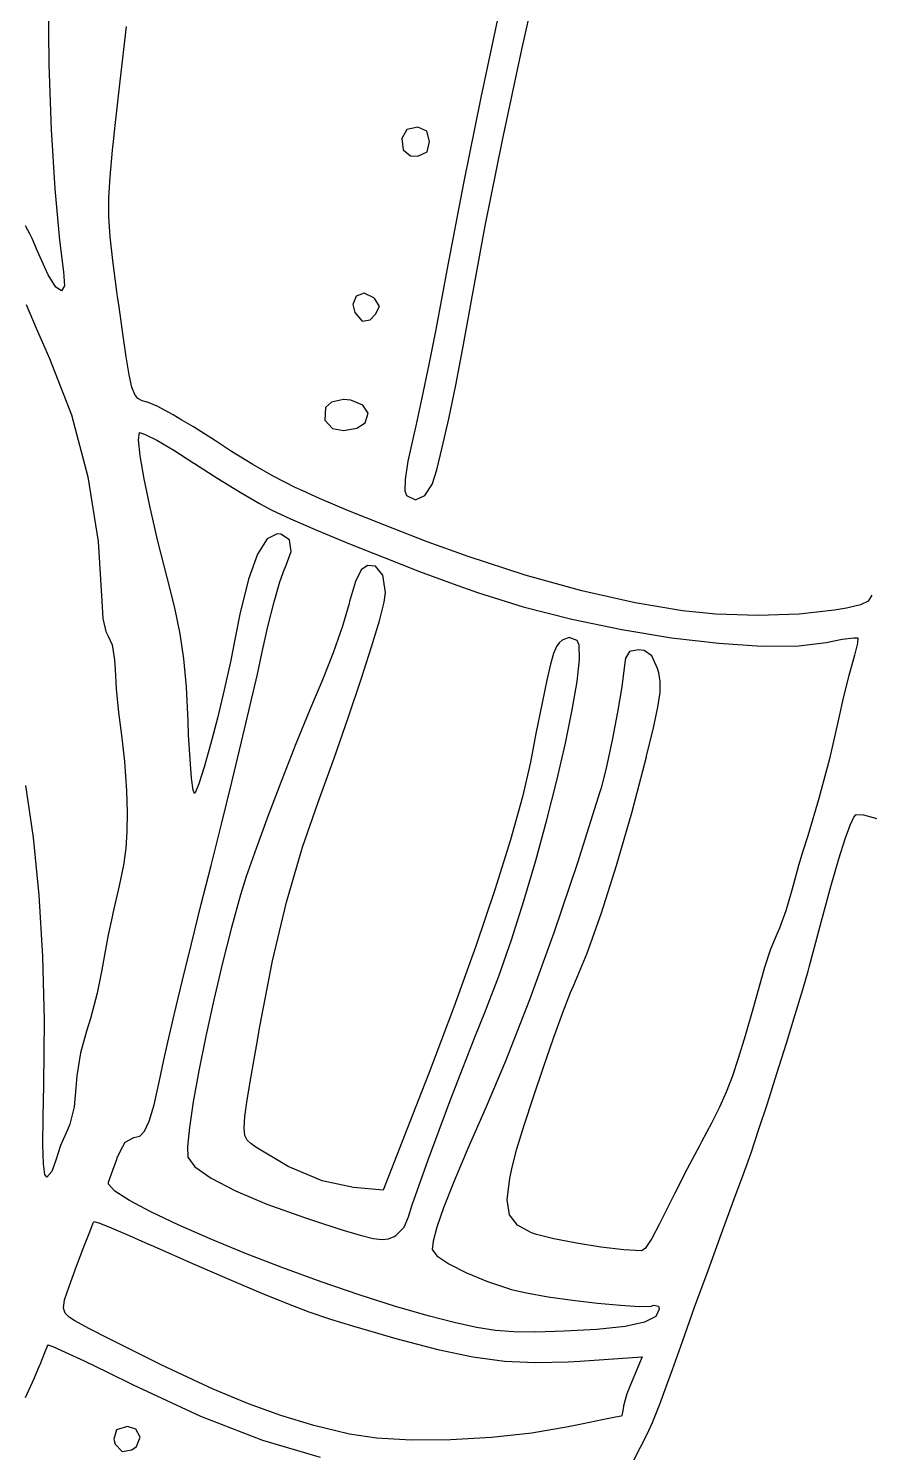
# Model space of a CAD drawing. Header units: inches. Extents: x -2.16 to 7.19, y -6.87 to -1.22.
# Drawn here: x -0.136 to 0.272, y -5.634 to -4.944 of the extents above; entities that cross this region are included whole.
import ezdxf

# ---------------------------------------------------------------- set-up
doc = ezdxf.new("R2010")
doc.units = ezdxf.units.IN
doc.header["$MEASUREMENT"] = 0
doc.layers.add('Front', color=13, linetype='CONTINUOUS', true_color=0xc83434)

msp = doc.modelspace()

# ---------------------------------------------------------------- linework, layer by layer
at = {"layer": 'Front', "linetype": 'CONTINUOUS'}
for p, q in [((0.10321, -4.95444), (0.1134, -4.90943)), ((-0.12627, -4.9278), (-0.12583, -4.96165)), ((0.09196, -4.93742), (0.08331, -4.97774)), ((-0.09139, -4.96975), (-0.08823, -4.94328)), ((0.09383, -4.99831), (0.10321, -4.95444)), ((-0.12583, -4.96165), (-0.12473, -4.99324)), ((-0.0941, -4.9941), (-0.09139, -4.96975)), ((0.08331, -4.97774), (0.07488, -5.01921)), ((-0.12473, -4.99324), (-0.12302, -5.02185)), ((-0.09447, -4.9976), (-0.0941, -4.9941)), ((0.04753, -4.99316), (0.04501, -4.9976)), ((0.05287, -4.992), (0.04753, -4.99316)), ((0.05713, -4.9939), (0.05287, -4.992)), ((0.0585, -4.99905), (0.05713, -4.9939)), ((-0.09506, -5.00323), (-0.09447, -4.9976)), ((0.04501, -4.9976), (0.04573, -5.00297)), ((0.05734, -5.00394), (0.0585, -4.99905)), ((0.08551, -5.03982), (0.09383, -4.99831)), ((-0.09627, -5.01608), (-0.09506, -5.00323)), ((0.04573, -5.00297), (0.04923, -5.00591)), ((0.04923, -5.00591), (0.05287, -5.0061)), ((0.05287, -5.0061), (0.05734, -5.00394)), ((-0.09689, -5.02633), (-0.09627, -5.01608)), ((-0.12302, -5.02185), (-0.12074, -5.04674)), ((0.07488, -5.01921), (0.06696, -5.06056)), ((-0.09689, -5.0355), (-0.09689, -5.02633)), ((-0.09624, -5.0451), (-0.09689, -5.0355)), ((-0.13487, -5.04405), (-0.13716, -5.03988)), ((0.07851, -5.0778), (0.08551, -5.03982)), ((-0.13401, -5.04602), (-0.13487, -5.04405)), ((-0.13138, -5.05209), (-0.13401, -5.04602)), ((-0.12074, -5.04674), (-0.11873, -5.06217)), ((-0.09493, -5.05663), (-0.09624, -5.0451)), ((-0.12808, -5.05967), (-0.13138, -5.05209)), ((-0.09293, -5.0716), (-0.09493, -5.05663)), ((-0.1263, -5.06351), (-0.12808, -5.05967)), ((-0.12257, -5.06954), (-0.1263, -5.06351)), ((-0.11873, -5.06217), (-0.11838, -5.06899)), ((0.06696, -5.06056), (0.06456, -5.07367)), ((-0.11979, -5.07141), (-0.12257, -5.06954)), ((-0.11838, -5.06899), (-0.11979, -5.07141)), ((-0.13684, -5.0779), (-0.13201, -5.08945)), ((-0.09257, -5.07427), (-0.09293, -5.0716)), ((-0.09205, -5.07802), (-0.09257, -5.07427)), ((-0.09029, -5.09087), (-0.09205, -5.07802)), ((0.02294, -5.07392), (0.02134, -5.07802)), ((0.02134, -5.07802), (0.02239, -5.08181)), ((0.02684, -5.07245), (0.02294, -5.07392)), ((0.03154, -5.07476), (0.02684, -5.07245)), ((0.03206, -5.07529), (0.03154, -5.07476)), ((0.03421, -5.07896), (0.03206, -5.07529)), ((0.06456, -5.07367), (0.0615, -5.09)), ((0.07803, -5.08054), (0.07851, -5.0778)), ((0.02239, -5.08181), (0.02588, -5.08601)), ((0.02969, -5.08533), (0.03236, -5.08267)), ((0.03236, -5.08267), (0.03421, -5.07896)), ((0.07464, -5.09912), (0.07803, -5.08054)), ((-0.13201, -5.08945), (-0.1279, -5.099)), ((-0.0885, -5.10325), (-0.09029, -5.09087)), ((0.02588, -5.08601), (0.02969, -5.08533)), ((0.0615, -5.09), (0.05814, -5.10708)), ((-0.1279, -5.099), (-0.12563, -5.10405)), ((-0.12563, -5.10405), (-0.11497, -5.13134)), ((-0.08703, -5.11207), (-0.0885, -5.10325)), ((0.07116, -5.11701), (0.07464, -5.09912)), ((-0.0857, -5.11796), (-0.08703, -5.11207)), ((0.05814, -5.10708), (0.05482, -5.12323)), ((-0.08433, -5.12158), (-0.0857, -5.11796)), ((0.06778, -5.13335), (0.07116, -5.11701)), ((-0.08275, -5.12356), (-0.08433, -5.12158)), ((-0.08077, -5.12456), (-0.08275, -5.12356)), ((-0.07822, -5.12521), (-0.08077, -5.12456)), ((-0.07816, -5.12523), (-0.07822, -5.12521)), ((-0.07343, -5.12726), (-0.07816, -5.12523)), ((0.01098, -5.12525), (0.00816, -5.1278)), ((0.01687, -5.12405), (0.01098, -5.12525)), ((0.0203, -5.12433), (0.01687, -5.12405)), ((0.02615, -5.12669), (0.0203, -5.12433)), ((0.05482, -5.12323), (0.05187, -5.13677)), ((-0.11497, -5.13134), (-0.10696, -5.16144)), ((-0.06566, -5.13149), (-0.07343, -5.12726)), ((-0.06141, -5.13402), (-0.06566, -5.13149)), ((0.00816, -5.1278), (0.00773, -5.13402)), ((0.02876, -5.13067), (0.02615, -5.12669)), ((0.02725, -5.1353), (0.02876, -5.13067)), ((0.06467, -5.1473), (0.06778, -5.13335)), ((-0.08249, -5.14356), (-0.08206, -5.14003)), ((-0.08206, -5.14003), (-0.08204, -5.14001)), ((-0.08204, -5.14001), (-0.07949, -5.14071)), ((-0.05591, -5.1373), (-0.06141, -5.13402)), ((-0.04525, -5.14409), (-0.05591, -5.1373)), ((0.00773, -5.13402), (0.01148, -5.13801)), ((0.01148, -5.13801), (0.01687, -5.13905)), ((0.01687, -5.13905), (0.02324, -5.13783)), ((0.02324, -5.13783), (0.02725, -5.1353)), ((0.05187, -5.13677), (0.05092, -5.14088)), ((-0.08168, -5.15123), (-0.08249, -5.14356)), ((-0.07949, -5.14071), (-0.07366, -5.14373)), ((-0.07366, -5.14373), (-0.06541, -5.1486)), ((-0.03748, -5.14913), (-0.04525, -5.14409)), ((0.05092, -5.14088), (0.04805, -5.15392)), ((-0.07976, -5.16239), (-0.08168, -5.15123)), ((-0.06541, -5.1486), (-0.0556, -5.15482)), ((-0.02716, -5.15551), (-0.03748, -5.14913)), ((0.04805, -5.15392), (0.04663, -5.16283)), ((0.06202, -5.15801), (0.06467, -5.1473)), ((-0.0556, -5.15482), (-0.05529, -5.15503)), ((-0.05529, -5.15503), (-0.0441, -5.1622)), ((-0.01717, -5.16119), (-0.02716, -5.15551)), ((0.06001, -5.16464), (0.06202, -5.15801)), ((-0.10696, -5.16144), (-0.10195, -5.19273)), ((-0.07684, -5.17639), (-0.07976, -5.16239)), ((-0.0441, -5.1622), (-0.03316, -5.16895)), ((-0.00665, -5.16655), (-0.01717, -5.16119)), ((-0.00293, -5.16826), (-0.00665, -5.16655)), ((0.04663, -5.16283), (0.04657, -5.16826)), ((0.05622, -5.17056), (0.05993, -5.16483)), ((0.05993, -5.16483), (0.06001, -5.16464)), ((-0.03316, -5.16895), (-0.02383, -5.17444)), ((-0.02383, -5.17444), (-0.01827, -5.17746)), ((0.00521, -5.17201), (-0.00293, -5.16826)), ((0.01927, -5.17795), (0.00521, -5.17201)), ((0.04657, -5.16826), (0.04741, -5.17048)), ((0.04741, -5.17048), (0.05165, -5.17263)), ((0.05165, -5.17263), (0.05622, -5.17056)), ((-0.07306, -5.19258), (-0.07684, -5.17639)), ((-0.01827, -5.17746), (-0.00886, -5.18185)), ((0.03635, -5.18478), (0.01927, -5.17795)), ((-0.00886, -5.18185), (0.00416, -5.18747)), ((0.00416, -5.18747), (0.01966, -5.19387)), ((0.05731, -5.19289), (0.03635, -5.18478)), ((-0.10195, -5.19273), (-0.10029, -5.22167)), ((-0.06855, -5.2103), (-0.07306, -5.19258)), ((-0.02013, -5.19153), (-0.02479, -5.19891)), ((-0.01531, -5.18905), (-0.02013, -5.19153)), ((-0.0135, -5.1892), (-0.01531, -5.18905)), ((-0.0093, -5.19194), (-0.0135, -5.1892)), ((-0.00856, -5.1976), (-0.0093, -5.19194)), ((0.01966, -5.19387), (0.03654, -5.20062)), ((0.0772, -5.20012), (0.05731, -5.19289)), ((-0.02479, -5.19891), (-0.02923, -5.21108)), ((-0.01144, -5.20551), (-0.00856, -5.1976)), ((0.03654, -5.20062), (0.05368, -5.20725)), ((0.10487, -5.20903), (0.0772, -5.20012)), ((-0.01401, -5.21227), (-0.01172, -5.20607)), ((-0.01172, -5.20607), (-0.01144, -5.20551)), ((0.0254, -5.20653), (0.02265, -5.2121)), ((0.02839, -5.20443), (0.0254, -5.20653)), ((0.0324, -5.20481), (0.02839, -5.20443)), ((0.03595, -5.20912), (0.0324, -5.20481)), ((0.03722, -5.21752), (0.03595, -5.20912)), ((0.05368, -5.20725), (0.06998, -5.21333)), ((0.13232, -5.21663), (0.10487, -5.20903)), ((-0.06485, -5.22494), (-0.06855, -5.2103)), ((-0.02923, -5.21108), (-0.03342, -5.22795)), ((-0.01683, -5.22198), (-0.01401, -5.21227)), ((0.02265, -5.2121), (0.01979, -5.22185)), ((0.06998, -5.21333), (0.08179, -5.21754)), ((-0.10029, -5.22167), (-0.09973, -5.23004)), ((-0.01986, -5.23399), (-0.01683, -5.22198)), ((0.01955, -5.2228), (0.01634, -5.2338)), ((0.01979, -5.22185), (0.01955, -5.2228)), ((0.03421, -5.23122), (0.03653, -5.22214)), ((0.03653, -5.22214), (0.03722, -5.21752)), ((0.08179, -5.21754), (0.10382, -5.22443)), ((0.15816, -5.22256), (0.13232, -5.21663)), ((0.181, -5.22645), (0.15816, -5.22256)), ((0.27099, -5.22168), (0.26731, -5.22351)), ((0.27272, -5.21881), (0.27099, -5.22168)), ((-0.06222, -5.23753), (-0.06485, -5.22494)), ((-0.03342, -5.22795), (-0.03552, -5.2387)), ((0.10382, -5.22443), (0.12742, -5.23046)), ((0.19723, -5.22799), (0.181, -5.22645)), ((0.21775, -5.22863), (0.19723, -5.22799)), ((0.2376, -5.22798), (0.21775, -5.22863)), ((0.25469, -5.22604), (0.2376, -5.22798)), ((0.26054, -5.22502), (0.25469, -5.22604)), ((0.26731, -5.22351), (0.26054, -5.22502)), ((-0.09973, -5.23004), (-0.09832, -5.23645)), ((-0.09832, -5.23645), (-0.09712, -5.23868)), ((-0.02275, -5.24706), (-0.01986, -5.23399)), ((0.01634, -5.2338), (0.01185, -5.24674)), ((0.03045, -5.24388), (0.03421, -5.23122)), ((0.12742, -5.23046), (0.15169, -5.2355)), ((0.15169, -5.2355), (0.17572, -5.23943)), ((-0.09712, -5.23868), (-0.09529, -5.24286)), ((-0.09529, -5.24286), (-0.09408, -5.25005)), ((-0.06046, -5.24967), (-0.06222, -5.23753)), ((-0.03552, -5.2387), (-0.03796, -5.25116)), ((0.11992, -5.24374), (0.11857, -5.24699)), ((0.12128, -5.24182), (0.11992, -5.24374)), ((0.12281, -5.24062), (0.12128, -5.24182)), ((0.12608, -5.23923), (0.12281, -5.24062)), ((0.12997, -5.24077), (0.12608, -5.23923)), ((0.1309, -5.24305), (0.12997, -5.24077)), ((0.13108, -5.25002), (0.1309, -5.24305)), ((0.17572, -5.23943), (0.19861, -5.24212)), ((0.19861, -5.24212), (0.21946, -5.24344)), ((0.21946, -5.24344), (0.23737, -5.24327)), ((0.23737, -5.24327), (0.25058, -5.24165)), ((0.25058, -5.24165), (0.25845, -5.24016)), ((0.25845, -5.24016), (0.26406, -5.2394)), ((0.26406, -5.2394), (0.26597, -5.23945)), ((0.26579, -5.24212), (0.26438, -5.24781)), ((0.26597, -5.23945), (0.26579, -5.24212)), ((-0.09408, -5.25005), (-0.09382, -5.25481)), ((-0.0593, -5.26316), (-0.06046, -5.24967)), ((-0.02491, -5.25708), (-0.02275, -5.24706)), ((0.01185, -5.24674), (0.00695, -5.25907)), ((0.02543, -5.25956), (0.03045, -5.24388)), ((0.11857, -5.24699), (0.11707, -5.2522)), ((0.12994, -5.26069), (0.13108, -5.25002)), ((0.15344, -5.24929), (0.15279, -5.25405)), ((0.15543, -5.24605), (0.15344, -5.24929)), ((0.15974, -5.2453), (0.15543, -5.24605)), ((0.1625, -5.24558), (0.15974, -5.2453)), ((0.16616, -5.24811), (0.1625, -5.24558)), ((0.16895, -5.25435), (0.16616, -5.24811)), ((0.26363, -5.2503), (0.26158, -5.25768)), ((0.26438, -5.24781), (0.26363, -5.2503)), ((-0.09382, -5.25481), (-0.09332, -5.2641)), ((-0.03796, -5.25116), (-0.04095, -5.2647)), ((-0.02833, -5.27204), (-0.02491, -5.25708)), ((0.11707, -5.2522), (0.11526, -5.25999)), ((0.15279, -5.25405), (0.15164, -5.26328)), ((0.16954, -5.25635), (0.16895, -5.25435)), ((0.17027, -5.26068), (0.16954, -5.25635)), ((-0.09332, -5.2641), (-0.0922, -5.27572)), ((-0.05849, -5.27983), (-0.0593, -5.26316)), ((0.00625, -5.26068), (0.0003, -5.27464)), ((0.00695, -5.25907), (0.00625, -5.26068)), ((0.01932, -5.27769), (0.02543, -5.25956)), ((0.11526, -5.25999), (0.11298, -5.27099)), ((0.12764, -5.27442), (0.12994, -5.26069)), ((0.15164, -5.26328), (0.14959, -5.27554)), ((0.17016, -5.26592), (0.17027, -5.26068)), ((0.26158, -5.25768), (0.25906, -5.26791)), ((-0.04095, -5.2647), (-0.04422, -5.27836)), ((0.11298, -5.27099), (0.11006, -5.28581)), ((0.1691, -5.27304), (0.17016, -5.26592)), ((0.25906, -5.26791), (0.25658, -5.27894)), ((-0.0922, -5.27572), (-0.09077, -5.28655)), ((-0.03253, -5.28985), (-0.02833, -5.27204)), ((0.0003, -5.27464), (-0.0063, -5.29087)), ((0.0123, -5.29771), (0.01932, -5.27769)), ((0.12433, -5.29058), (0.12764, -5.27442)), ((0.14959, -5.27554), (0.14699, -5.28901)), ((0.16696, -5.28302), (0.1691, -5.27304)), ((-0.0582, -5.28643), (-0.05849, -5.27983)), ((-0.04422, -5.27836), (-0.04752, -5.29116)), ((0.16361, -5.29685), (0.16696, -5.28302)), ((0.25629, -5.2803), (0.25218, -5.2981)), ((0.25658, -5.27894), (0.25629, -5.2803)), ((-0.09077, -5.28655), (-0.08926, -5.29934)), ((-0.05752, -5.2982), (-0.0582, -5.28643)), ((-0.04752, -5.29116), (-0.05061, -5.30211)), ((-0.03726, -5.30943), (-0.03253, -5.28985)), ((-0.0063, -5.29087), (-0.0131, -5.3082)), ((0.11006, -5.28581), (0.10736, -5.29974)), ((0.12018, -5.30855), (0.12433, -5.29058)), ((0.14699, -5.28901), (0.14419, -5.30187)), ((-0.05676, -5.3074), (-0.05752, -5.2982)), ((0.00457, -5.31905), (0.0123, -5.29771)), ((0.15644, -5.3243), (0.16353, -5.29716)), ((0.16353, -5.29716), (0.16361, -5.29685)), ((0.25218, -5.2981), (0.24712, -5.3173)), ((-0.08926, -5.29934), (-0.08823, -5.31358)), ((-0.05061, -5.30211), (-0.05322, -5.31025)), ((0.10736, -5.29974), (0.10352, -5.31652)), ((0.14419, -5.30187), (0.14156, -5.31231)), ((-0.13334, -5.33623), (-0.13698, -5.31106)), ((-0.05599, -5.31321), (-0.05676, -5.3074)), ((-0.05322, -5.31025), (-0.0551, -5.31459)), ((-0.04228, -5.32975), (-0.03726, -5.30943)), ((-0.0131, -5.3082), (-0.01967, -5.32547)), ((0.11533, -5.32769), (0.12018, -5.30855)), ((0.14156, -5.31231), (0.14105, -5.31405)), ((-0.08823, -5.31358), (-0.08793, -5.32405)), ((-0.05528, -5.31483), (-0.05599, -5.31321)), ((-0.0551, -5.31459), (-0.05528, -5.31483)), ((-0.00298, -5.34089), (0.00457, -5.31905)), ((0.10352, -5.31652), (0.09771, -5.33731)), ((0.14105, -5.31405), (0.13024, -5.34843)), ((0.24712, -5.3173), (0.24181, -5.33534)), ((-0.08793, -5.32405), (-0.08808, -5.33327)), ((-0.01967, -5.32547), (-0.02554, -5.3415)), ((0.14912, -5.34975), (0.15644, -5.3243)), ((0.26217, -5.33022), (0.26398, -5.32641)), ((0.26398, -5.32641), (0.26514, -5.32506)), ((0.26514, -5.32506), (0.26867, -5.32515)), ((0.26867, -5.32515), (0.27516, -5.32707)), ((-0.08808, -5.33327), (-0.08864, -5.3413)), ((-0.04732, -5.34974), (-0.04228, -5.32975)), ((0.10994, -5.34737), (0.11533, -5.32769)), ((0.25981, -5.33678), (0.26217, -5.33022)), ((-0.13058, -5.36408), (-0.13334, -5.33623)), ((0.09771, -5.33731), (0.09012, -5.36158)), ((0.24181, -5.33534), (0.23939, -5.3428)), ((0.25679, -5.34653), (0.25981, -5.33678)), ((-0.08864, -5.3413), (-0.08981, -5.34961)), ((-0.02554, -5.3415), (-0.03028, -5.35511)), ((-0.01076, -5.36748), (-0.00298, -5.34089)), ((0.23939, -5.3428), (0.23724, -5.3498)), ((0.25295, -5.35988), (0.25679, -5.34653)), ((-0.08981, -5.34961), (-0.09181, -5.35966)), ((-0.05206, -5.36848), (-0.04732, -5.34974)), ((0.10416, -5.36696), (0.10994, -5.34737)), ((0.13024, -5.34843), (0.11872, -5.38244)), ((0.14182, -5.37269), (0.14912, -5.34975)), ((0.23724, -5.3498), (0.23475, -5.35883)), ((-0.09181, -5.35966), (-0.09486, -5.37291)), ((-0.03028, -5.35511), (-0.03312, -5.36405)), ((0.23475, -5.35883), (0.23374, -5.3628)), ((0.24819, -5.37724), (0.25295, -5.35988)), ((-0.12876, -5.39384), (-0.13058, -5.36408)), ((-0.03312, -5.36405), (-0.0375, -5.3798)), ((-0.01753, -5.39593), (-0.01076, -5.36748)), ((0.09012, -5.36158), (0.08091, -5.38881)), ((0.09816, -5.38583), (0.10416, -5.36696)), ((0.23374, -5.3628), (0.23111, -5.37182)), ((-0.09528, -5.37467), (-0.09713, -5.38333)), ((-0.09486, -5.37291), (-0.09528, -5.37467)), ((-0.05685, -5.38777), (-0.05206, -5.36848)), ((0.13481, -5.39231), (0.14182, -5.37269)), ((0.23111, -5.37182), (0.22809, -5.3801)), ((-0.0375, -5.3798), (-0.04186, -5.39698)), ((0.22809, -5.3801), (0.22688, -5.3828)), ((0.24237, -5.39905), (0.24819, -5.37724)), ((-0.09713, -5.38333), (-0.09912, -5.39396)), ((-0.0613, -5.40598), (-0.05685, -5.38777)), ((0.09208, -5.40334), (0.09816, -5.38583)), ((0.11872, -5.38244), (0.10694, -5.4149)), ((0.22688, -5.3828), (0.22367, -5.39037)), ((-0.12798, -5.42474), (-0.12876, -5.39384)), ((-0.09912, -5.39396), (-0.10019, -5.4003)), ((0.08091, -5.38881), (0.07027, -5.41849)), ((0.12835, -5.4078), (0.13481, -5.39231)), ((0.22367, -5.39037), (0.22071, -5.39912)), ((-0.10019, -5.4003), (-0.10248, -5.41161)), ((-0.04186, -5.39698), (-0.04604, -5.41479)), ((-0.02369, -5.4278), (-0.01753, -5.39593)), ((0.22037, -5.4003), (0.21538, -5.41826)), ((0.22071, -5.39912), (0.22037, -5.4003)), ((0.23927, -5.40989), (0.24186, -5.40092)), ((0.24186, -5.40092), (0.24237, -5.39905)), ((-0.06518, -5.42217), (-0.0613, -5.40598)), ((0.08608, -5.41887), (0.09208, -5.40334)), ((0.1268, -5.41136), (0.12835, -5.4078)), ((-0.10248, -5.41161), (-0.10572, -5.42392)), ((-0.04604, -5.41479), (-0.04989, -5.43246)), ((0.10694, -5.4149), (0.09531, -5.44464)), ((0.12308, -5.42093), (0.1268, -5.41136)), ((0.23565, -5.42191), (0.23927, -5.40989)), ((-0.06825, -5.4354), (-0.06518, -5.42217)), ((0.07027, -5.41849), (0.05835, -5.45009)), ((0.08041, -5.43294), (0.08557, -5.42013)), ((0.08557, -5.42013), (0.08608, -5.41887)), ((0.11855, -5.43337), (0.12308, -5.42093)), ((0.21538, -5.41826), (0.21138, -5.43228)), ((0.23135, -5.43585), (0.23565, -5.42191)), ((-0.1283, -5.45603), (-0.12798, -5.42474)), ((-0.10766, -5.43006), (-0.11052, -5.44057)), ((-0.10572, -5.42392), (-0.10766, -5.43006)), ((-0.0252, -5.43636), (-0.02369, -5.4278)), ((-0.07029, -5.44474), (-0.06825, -5.4354)), ((-0.04989, -5.43246), (-0.05324, -5.44919)), ((-0.02789, -5.45179), (-0.0252, -5.43636)), ((0.07472, -5.44748), (0.08041, -5.43294)), ((0.11364, -5.44745), (0.11855, -5.43337)), ((0.21138, -5.43228), (0.20806, -5.44327)), ((0.22673, -5.4506), (0.23135, -5.43585)), ((-0.11052, -5.44057), (-0.11237, -5.45161)), ((0.20806, -5.44327), (0.20509, -5.4521)), ((-0.07223, -5.45398), (-0.07029, -5.44474)), ((-0.05324, -5.44919), (-0.05594, -5.46421)), ((0.05835, -5.45009), (0.05452, -5.45997)), ((0.06884, -5.46283), (0.07472, -5.44748)), ((0.09531, -5.44464), (0.08596, -5.46665)), ((0.10878, -5.46192), (0.11364, -5.44745)), ((0.22213, -5.46504), (0.22673, -5.4506)), ((-0.12868, -5.47176), (-0.1283, -5.45603)), ((-0.11276, -5.45756), (-0.11359, -5.46671)), ((-0.11237, -5.45161), (-0.11276, -5.45756)), ((-0.07494, -5.46575), (-0.07223, -5.45398)), ((-0.02979, -5.46326), (-0.02789, -5.45179)), ((0.20509, -5.4521), (0.20215, -5.45967)), ((-0.05594, -5.46421), (-0.05784, -5.47673)), ((-0.03091, -5.47143), (-0.02979, -5.46326)), ((0.05452, -5.45997), (0.03608, -5.50714)), ((0.0631, -5.47809), (0.06884, -5.46283)), ((0.10437, -5.47554), (0.10878, -5.46192)), ((0.20215, -5.45967), (0.1989, -5.46687)), ((-0.11359, -5.46671), (-0.11566, -5.47507)), ((-0.07728, -5.4737), (-0.07494, -5.46575)), ((-0.03128, -5.47697), (-0.03091, -5.47143)), ((0.08596, -5.46665), (0.0771, -5.48683)), ((0.1989, -5.46687), (0.19504, -5.47459)), ((0.21792, -5.47805), (0.22213, -5.46504)), ((-0.12877, -5.48527), (-0.12868, -5.47176)), ((-0.11683, -5.4778), (-0.12028, -5.48551)), ((-0.11566, -5.47507), (-0.11683, -5.4778)), ((-0.0795, -5.47852), (-0.07728, -5.4737)), ((-0.05784, -5.47673), (-0.05877, -5.48597)), ((-0.03093, -5.48055), (-0.03128, -5.47697)), ((0.05784, -5.49235), (0.0631, -5.47809)), ((0.10085, -5.48708), (0.10437, -5.47554)), ((0.19504, -5.47459), (0.19022, -5.48372)), ((0.21444, -5.48851), (0.21792, -5.47805)), ((-0.08999, -5.48597), (-0.08887, -5.48384)), ((-0.08887, -5.48384), (-0.08469, -5.48155)), ((-0.08469, -5.48155), (-0.08188, -5.48091)), ((-0.08188, -5.48091), (-0.0795, -5.47852)), ((-0.02986, -5.48284), (-0.03093, -5.48055)), ((-0.02811, -5.48449), (-0.02986, -5.48284)), ((-0.02571, -5.48618), (-0.02811, -5.48449)), ((0.19022, -5.48372), (0.18936, -5.48533)), ((-0.12851, -5.4944), (-0.12877, -5.48527)), ((-0.12028, -5.48551), (-0.12251, -5.49261)), ((-0.09318, -5.49256), (-0.0926, -5.49092)), ((-0.0926, -5.49092), (-0.08999, -5.48597)), ((-0.05877, -5.48597), (-0.05859, -5.49108)), ((-0.05859, -5.49108), (-0.05515, -5.49573)), ((-0.00997, -5.49569), (-0.02571, -5.48618)), ((0.0771, -5.48683), (0.07028, -5.50299)), ((0.09864, -5.4953), (0.10085, -5.48708)), ((0.18936, -5.48533), (0.18321, -5.49701)), ((0.21204, -5.4953), (0.21444, -5.48851)), ((-0.12788, -5.49948), (-0.12851, -5.4944)), ((-0.12449, -5.49811), (-0.12687, -5.50084)), ((-0.12251, -5.49261), (-0.12449, -5.49811)), ((-0.09554, -5.49911), (-0.09318, -5.49256)), ((-0.05515, -5.49573), (-0.04729, -5.50123)), ((0.00645, -5.50255), (-0.00997, -5.49569)), ((0.0534, -5.50469), (0.05784, -5.49235)), ((0.09737, -5.50123), (0.09864, -5.4953)), ((0.18321, -5.49701), (0.17727, -5.5086)), ((0.2059, -5.51174), (0.21092, -5.49828)), ((0.21092, -5.49828), (0.21204, -5.4953)), ((-0.12687, -5.50084), (-0.12788, -5.49948)), ((-0.09706, -5.50328), (-0.09554, -5.49911)), ((-0.09703, -5.50416), (-0.09706, -5.50328)), ((-0.09392, -5.50751), (-0.09703, -5.50416)), ((-0.04729, -5.50123), (-0.03551, -5.50733)), ((0.02161, -5.50582), (0.00645, -5.50255)), ((0.03608, -5.50714), (0.02161, -5.50582)), ((0.05013, -5.51421), (0.0534, -5.50469)), ((0.07028, -5.50299), (0.0653, -5.51557)), ((0.0961, -5.51174), (0.09737, -5.50123)), ((-0.08685, -5.51208), (-0.09392, -5.50751)), ((-0.07642, -5.51763), (-0.08685, -5.51208)), ((-0.03551, -5.50733), (-0.02026, -5.51379)), ((0.09726, -5.51904), (0.0961, -5.51174)), ((0.17727, -5.5086), (0.17233, -5.51848)), ((0.19989, -5.52809), (0.2059, -5.51174)), ((-0.06319, -5.52391), (-0.07642, -5.51763)), ((-0.02026, -5.51379), (-0.00204, -5.52037)), ((0.04836, -5.51999), (0.05013, -5.51421)), ((0.0653, -5.51557), (0.06201, -5.52503)), ((0.10113, -5.52408), (0.09726, -5.51904)), ((0.17233, -5.51848), (0.16995, -5.52346)), ((-0.10609, -5.52719), (-0.10437, -5.52287)), ((-0.10437, -5.52287), (-0.10407, -5.5222)), ((-0.10407, -5.5222), (-0.10176, -5.52292)), ((-0.10176, -5.52292), (-0.09579, -5.52531)), ((-0.09579, -5.52531), (-0.08707, -5.52901)), ((-0.04776, -5.53068), (-0.06319, -5.52391)), ((-0.00204, -5.52037), (0.00225, -5.52179)), ((0.00225, -5.52179), (0.01549, -5.52606)), ((0.01549, -5.52606), (0.02486, -5.52892)), ((0.04213, -5.52911), (0.04615, -5.52495)), ((0.04615, -5.52495), (0.04836, -5.51999)), ((0.06201, -5.52503), (0.06023, -5.53184)), ((0.10797, -5.52779), (0.10113, -5.52408)), ((0.16995, -5.52346), (0.16625, -5.53053)), ((-0.10894, -5.53459), (-0.10609, -5.52719)), ((-0.08707, -5.52901), (-0.07648, -5.53365)), ((-0.03071, -5.53771), (-0.04776, -5.53068)), ((0.02486, -5.52892), (0.03125, -5.53054)), ((0.03125, -5.53054), (0.03555, -5.53106)), ((0.03555, -5.53106), (0.03863, -5.53067)), ((0.03863, -5.53067), (0.04138, -5.52951)), ((0.04138, -5.52951), (0.04213, -5.52911)), ((0.06023, -5.53184), (0.05977, -5.53588)), ((0.11032, -5.5286), (0.10797, -5.52779)), ((0.11868, -5.53068), (0.11032, -5.5286)), ((0.12963, -5.53279), (0.11868, -5.53068)), ((0.14149, -5.53465), (0.12963, -5.53279)), ((0.16625, -5.53053), (0.16294, -5.53527)), ((0.19339, -5.54593), (0.19989, -5.52809)), ((-0.11251, -5.54398), (-0.10894, -5.53459)), ((-0.07648, -5.53365), (-0.07631, -5.53372)), ((-0.07631, -5.53372), (-0.05511, -5.54309)), ((-0.01262, -5.54474), (-0.03071, -5.53771)), ((0.05977, -5.53588), (0.06197, -5.53889)), ((0.06197, -5.53889), (0.06788, -5.54284)), ((0.15258, -5.53599), (0.14149, -5.53465)), ((0.1612, -5.53653), (0.15258, -5.53599)), ((0.16294, -5.53527), (0.1612, -5.53653)), ((-0.11611, -5.55368), (-0.11251, -5.54398)), ((-0.05511, -5.54309), (-0.03766, -5.5507)), ((0.00593, -5.55154), (-0.01262, -5.54474)), ((0.06788, -5.54284), (0.07643, -5.5472)), ((0.07643, -5.5472), (0.08658, -5.55141)), ((0.18692, -5.56381), (0.19339, -5.54593)), ((-0.11824, -5.56029), (-0.11611, -5.55368)), ((-0.03766, -5.5507), (-0.02318, -5.55685)), ((0.02436, -5.55785), (0.00593, -5.55154)), ((0.08658, -5.55141), (0.09723, -5.55495)), ((-0.11883, -5.5643), (-0.11824, -5.56029)), ((-0.02318, -5.55685), (-0.01085, -5.56184)), ((0.04208, -5.56345), (0.02436, -5.55785)), ((0.09723, -5.55495), (0.09736, -5.55499)), ((0.09736, -5.55499), (0.10539, -5.55684)), ((0.10539, -5.55684), (0.1159, -5.55869)), ((0.1159, -5.55869), (0.12776, -5.56039)), ((0.12776, -5.56039), (0.13981, -5.56183)), ((-0.11804, -5.56674), (-0.11883, -5.5643)), ((-0.116, -5.56867), (-0.11804, -5.56674)), ((-0.01085, -5.56184), (0.00011, -5.56597)), ((0.00011, -5.56597), (0.0105, -5.56955)), ((0.0585, -5.56808), (0.04208, -5.56345)), ((0.13981, -5.56183), (0.15093, -5.56286)), ((0.15093, -5.56286), (0.15997, -5.56337)), ((0.15997, -5.56337), (0.1658, -5.56322)), ((0.1658, -5.56322), (0.16715, -5.56286)), ((0.16715, -5.56286), (0.16944, -5.56329)), ((0.16975, -5.56475), (0.16804, -5.56832)), ((0.16944, -5.56329), (0.16975, -5.56475)), ((0.181, -5.58033), (0.18692, -5.56381)), ((-0.11324, -5.57037), (-0.116, -5.56867)), ((-0.10646, -5.57405), (-0.11324, -5.57037)), ((-0.09669, -5.57911), (-0.10646, -5.57405)), ((0.0105, -5.56955), (0.02111, -5.57288)), ((0.02111, -5.57288), (0.03275, -5.57627)), ((0.07042, -5.57114), (0.0585, -5.56808)), ((0.08128, -5.57362), (0.07042, -5.57114)), ((0.0904, -5.57511), (0.08128, -5.57362)), ((0.13956, -5.57463), (0.12373, -5.57544)), ((0.15328, -5.57319), (0.13956, -5.57463)), ((0.16266, -5.57111), (0.15328, -5.57319)), ((0.16804, -5.56832), (0.16266, -5.57111)), ((-0.08476, -5.58511), (-0.09669, -5.57911)), ((0.03275, -5.57627), (0.04225, -5.57893)), ((0.04225, -5.57893), (0.0625, -5.58421)), ((0.09941, -5.57578), (0.0904, -5.57511)), ((0.10997, -5.57583), (0.09941, -5.57578)), ((0.12373, -5.57544), (0.10997, -5.57583)), ((0.17614, -5.59405), (0.181, -5.58033)), ((-0.13015, -5.59155), (-0.12789, -5.58567)), ((-0.12789, -5.58567), (-0.12646, -5.58225)), ((-0.12646, -5.58225), (-0.12632, -5.58201)), ((-0.12632, -5.58201), (-0.12402, -5.58282)), ((-0.12402, -5.58282), (-0.11796, -5.58553)), ((-0.11796, -5.58553), (-0.10886, -5.58981)), ((-0.0715, -5.59164), (-0.08476, -5.58511)), ((0.0625, -5.58421), (0.07954, -5.5878)), ((0.07954, -5.5878), (0.0948, -5.58988)), ((0.13128, -5.58986), (0.16156, -5.58776)), ((0.16156, -5.58776), (0.15691, -5.59861)), ((-0.13301, -5.5984), (-0.13019, -5.59165)), ((-0.13019, -5.59165), (-0.13015, -5.59155)), ((-0.10886, -5.58981), (-0.09744, -5.59533)), ((-0.09744, -5.59533), (-0.08504, -5.60142)), ((-0.06599, -5.5943), (-0.0715, -5.59164)), ((-0.04633, -5.60344), (-0.06599, -5.5943)), ((0.0948, -5.58988), (0.10972, -5.59062)), ((0.10972, -5.59062), (0.12573, -5.5902)), ((0.12573, -5.5902), (0.13128, -5.58986)), ((0.17398, -5.60013), (0.17614, -5.59405)), ((-0.13723, -5.60758), (-0.13301, -5.5984)), ((-0.08504, -5.60142), (-0.05243, -5.61658)), ((0.15691, -5.59861), (0.15411, -5.60584)), ((0.17, -5.61081), (0.17398, -5.60013)), ((-0.02927, -5.61061), (-0.04633, -5.60344)), ((0.15411, -5.60584), (0.15245, -5.61151)), ((-0.01347, -5.61632), (-0.02927, -5.61061)), ((0.00243, -5.62105), (-0.01347, -5.61632)), ((0.1517, -5.6162), (0.15128, -5.61655)), ((0.15225, -5.613), (0.1517, -5.6162)), ((0.15245, -5.61151), (0.15225, -5.613)), ((0.16648, -5.61969), (0.17, -5.61081)), ((-0.09312, -5.62319), (-0.09438, -5.62772)), ((-0.08787, -5.62155), (-0.09312, -5.62319)), ((-0.08371, -5.62292), (-0.08787, -5.62155)), ((-0.08165, -5.62681), (-0.08371, -5.62292)), ((-0.05243, -5.61658), (-0.02247, -5.62823)), ((0.01975, -5.62531), (0.00243, -5.62105)), ((0.12565, -5.62176), (0.10801, -5.62476)), ((0.13285, -5.62025), (0.12565, -5.62176)), ((0.14207, -5.61834), (0.13285, -5.62025)), ((0.14858, -5.61703), (0.14207, -5.61834)), ((0.15128, -5.61655), (0.14858, -5.61703)), ((0.16398, -5.6253), (0.16648, -5.61969)), ((-0.09438, -5.62772), (-0.09374, -5.63007)), ((-0.09374, -5.63007), (-0.09039, -5.63367)), ((-0.08344, -5.63124), (-0.08165, -5.62681)), ((-0.02247, -5.62823), (0.0056, -5.63652)), ((0.03279, -5.62724), (0.01975, -5.62531)), ((0.04961, -5.62814), (0.03279, -5.62724)), ((0.06865, -5.628), (0.04961, -5.62814)), ((0.08857, -5.62685), (0.06865, -5.628)), ((0.10801, -5.62476), (0.08857, -5.62685)), ((0.15445, -5.64395), (0.16398, -5.6253)), ((-0.09039, -5.63367), (-0.08563, -5.63296)), ((-0.08563, -5.63296), (-0.08344, -5.63124))]:
    msp.add_line(p, q, dxfattribs=at)

doc.saveas('drawing.dxf')
